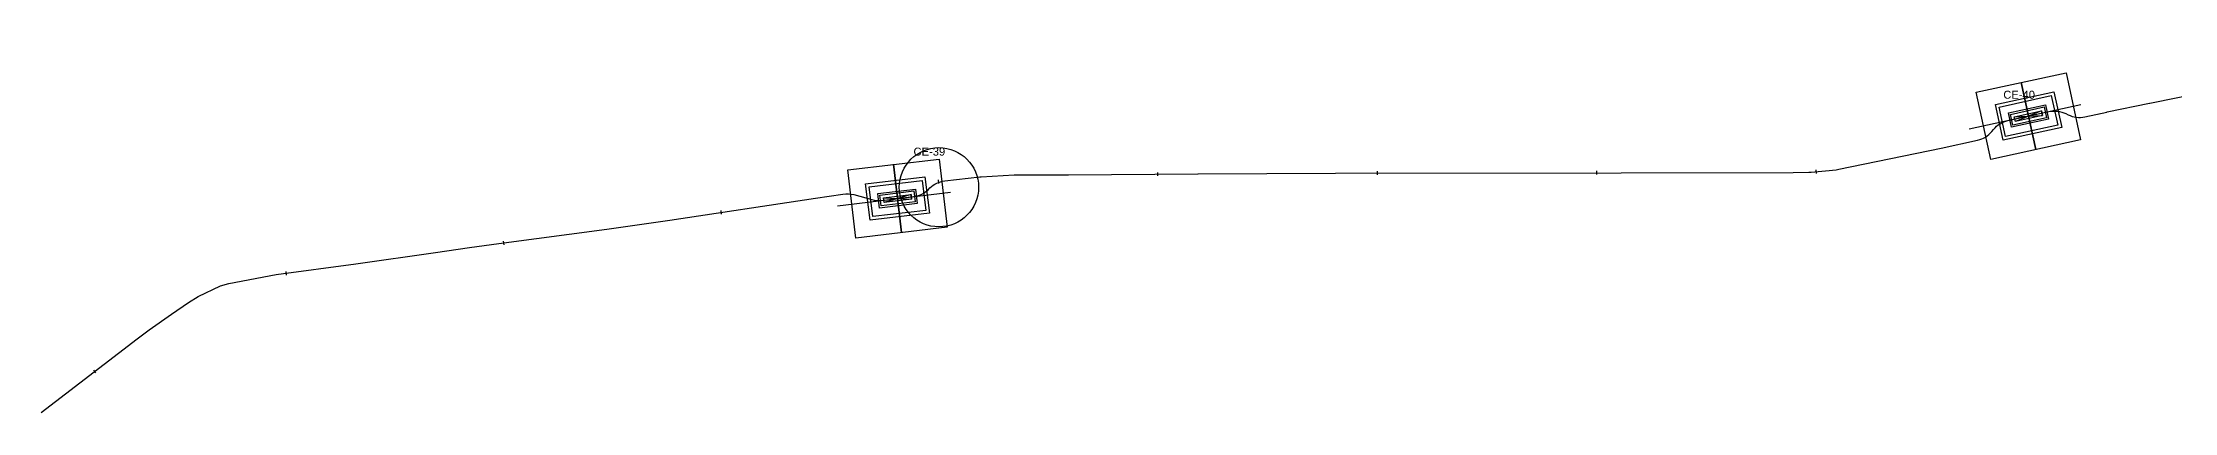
# Model space of a CAD drawing. Header units: metres. Extents: x 454908 to 510509, y 4717009 to 4730077.
# Drawn here: x 496199 to 497532, y 4725688 to 4725919 of the extents above; entities that cross this region are included whole.
import ezdxf

# ---------------------------------------------------------------- set-up
doc = ezdxf.new("R2010")
doc.units = ezdxf.units.M
doc.header["$LTSCALE"] = 0.01
doc.header["$MEASUREMENT"] = 0
doc.layers.get('0').update_dxf_attribs({"lineweight": 0})
for name, color, linetype in [('....pat directa', 5, 'Continuous'), ('10TRZ_LINEA_PK', 4, 'Continuous'), ('CE', 7, 'Continuous')]:
    doc.layers.add(name, color=color, linetype=linetype)
doc.layers.add('LEAR TRAMOS SUBTERRANEOS 2c', color=7, linetype='Continuous', lineweight=0)
doc.styles.get("Standard").update_dxf_attribs({"font": 'arial.ttf'})

# ---------------------------------------------------------------- blocks, each defined once
blk = doc.blocks.new('pkp')
at = {"layer": '10TRZ_LINEA_PK'}
blk.add_line((0, 1.125), (0, -1.125), dxfattribs=at)
blk = doc.blocks.new('lpkp')
at = {"layer": '10TRZ_LINEA_PK'}
blk.add_line((0, 1.125), (0, -1.125), dxfattribs=at)
blk = doc.blocks.new('A$Cf7c1e7a3')
at = {"color": 3}
for points in [[(17.8, 39.7), (43.2, 5.1)], [(17.8, 39.7), (43.2, 5.1)], [(43.2, 5.1), (17.8, 39.7)]]:
    blk.add_lwpolyline(points, dxfattribs=at)
at = {"layer": '10TRZ_LINEA_PK', "color": 5}
for points in [[(41, 56.6), (66.3, 22), (20, -11.9), (-5.3, 22.7)], [(38.8, 42.6), (52.4, 24.2), (22.2, 2.1), (8.7, 20.5)], [(37.4, 33), (42.7, 25.7), (23.7, 11.7), (18.3, 19.1)]]:
    blk.add_lwpolyline(points, close=True, dxfattribs=at)
at = {"layer": '10TRZ_LINEA_PK', "color": 41, "true_color": 0xf4ee51}
blk.add_lwpolyline([(0, 0), (57.5, 42.1)], dxfattribs=at)
at = {"layer": '10TRZ_LINEA_PK', "color": 1}
for points in [[(38.4, 39.8), (49.6, 24.6), (22.6, 4.9), (11.5, 20.1)], [(37.1, 31.5), (41.2, 25.9), (23.9, 13.3), (19.9, 18.8)], [(36.7, 28.7), (38.4, 26.3), (24.4, 16), (22.6, 18.4), (36.7, 28.7)]]:
    blk.add_lwpolyline(points, close=True, dxfattribs=at)
at = {"layer": '10TRZ_LINEA_PK', "color": 5}
blk.add_lwpolyline([(43.2, 5.1), (17.8, 39.7)], dxfattribs=at)
at = {"layer": '10TRZ_LINEA_PK', "color": 1}
blk.add_lwpolyline([(22.6, 18.4), (38.4, 26.3), (36.7, 28.7), (24.4, 16)], dxfattribs=at)

msp = doc.modelspace()

# ---------------------------------------------------------------- linework, layer by layer
at = {"layer": '....pat directa', "color": 7}
msp.add_lwpolyline([(496198.368, 4725687.936), (496246.683, 4725724.835), (496258.401, 4725733.83), (496265.873, 4725739.546), (496279.828, 4725749.18), (496290.437, 4725756.505), (496296.511, 4725760.212), (496310.529, 4725766.956), (496315.773, 4725768.451), (496345.358, 4725773.96), (496395.067, 4725780.594), (496444.826, 4725787.742), (496466.111, 4725790.942), (496484.342, 4725793.349), (496551.874, 4725802.386), (496591.338, 4725808.036), (496682.39, 4725821.613), (496699.508, 4725824.299, -0.10720255), (496706.28, 4725823.907), (496717.495, 4725820.785, 0.09783956), (496723.679, 4725820.311), (496743.53, 4725822.677, 0.16260892), (496752.699, 4725827.005), (496753.853, 4725828.109, -0.16360884), (496763.083, 4725832.444), (496784.962, 4725834.965, -0.01336158), (496785.813, 4725835.04), (496806.457, 4725836.306, -0.01549476), (496807.448, 4725836.336), (496840.318, 4725836.313, 0.00186085), (496840.437, 4725836.313), (496921.364, 4725836.859, -0.00022777), (496921.378, 4725836.859), (497007.258, 4725837.36, -0.0011403), (497007.331, 4725837.36), (497185.882, 4725837.586, 0.00023615), (497185.897, 4725837.586), (497293.232, 4725837.824, 0.00073286), (497293.279, 4725837.824), (497303.134, 4725837.875, 0.02361185), (497304.642, 4725837.954), (497320.169, 4725839.505, 0.02591088), (497321.807, 4725839.755), (497385.831, 4725852.946), (497408.565, 4725857.911, 0.16966953), (497417.557, 4725863.438), (497418.568, 4725864.679, -0.16966953), (497427.56, 4725870.206), (497453.152, 4725875.795, -0.17027418), (497463.664, 4725874.503), (497465.082, 4725873.801, 0.17027418), (497475.593, 4725872.509), (497487.532, 4725875.116), (497489.339, 4725875.511, -0.00213556), (497489.472, 4725875.539), (497516.022, 4725881.1, -0.00227597), (497516.165, 4725881.129), (497550.184, 4725887.932, 0.00507167)], format="xyb", dxfattribs=at)
at = {"layer": '....pat directa'}
msp.add_circle((496759.471, 4725828.556), 24.754, dxfattribs=at)
at = {"layer": 'LEAR TRAMOS SUBTERRANEOS 2c'}
msp.add_lwpolyline([(496198.368, 4725687.936), (496246.683, 4725724.835), (496258.401, 4725733.83), (496265.873, 4725739.546), (496290.437, 4725756.505), (496296.511, 4725760.212), (496310.529, 4725766.956), (496315.773, 4725768.451), (496345.358, 4725773.96), (496395.067, 4725780.594), (496444.826, 4725787.742), (496466.111, 4725790.942), (496484.342, 4725793.349), (496551.874, 4725802.386), (496591.338, 4725808.036), (496682.39, 4725821.613), (496699.508, 4725824.299, -0.10720255), (496706.28, 4725823.907), (496717.495, 4725820.785, 0.09783956), (496723.679, 4725820.311), (496743.53, 4725822.677, 0.16260892), (496752.699, 4725827.005), (496753.853, 4725828.109, -0.16360884), (496763.083, 4725832.444), (496784.962, 4725834.965, -0.01336158), (496785.813, 4725835.04), (496806.457, 4725836.306, -0.01549476), (496807.448, 4725836.336), (496840.318, 4725836.313, 0.00186085), (496840.437, 4725836.313), (496921.364, 4725836.859, -0.00022777), (496921.378, 4725836.859), (497007.258, 4725837.36, -0.0011403), (497007.331, 4725837.36), (497185.882, 4725837.586, 0.00023615), (497185.897, 4725837.586), (497293.232, 4725837.824, 0.00073286), (497293.279, 4725837.824), (497303.134, 4725837.875, 0.02361185), (497304.642, 4725837.954), (497320.169, 4725839.505, 0.02591088), (497321.807, 4725839.755), (497385.831, 4725852.946), (497408.565, 4725857.911, 0.16966953), (497417.557, 4725863.438), (497418.568, 4725864.679, -0.16966953), (497427.56, 4725870.206), (497453.152, 4725875.795, -0.17027418), (497463.664, 4725874.503), (497465.082, 4725873.801, 0.17027418), (497475.593, 4725872.509), (497489.339, 4725875.511, -0.00213556), (497489.472, 4725875.539), (497516.022, 4725881.1, -0.00227597), (497516.165, 4725881.129), (497550.184, 4725887.932, 0.00507167)], format="xyb", dxfattribs=at)

# ---------------------------------------------------------------- block references
at = {"layer": '10TRZ_LINEA_PK', "color": 1}
for p, rotation in [((497403.402, 4725864.931), 336.0940474572477), ((496696.035, 4725817.017), 330.5711155351396)]:
    msp.add_blockref('A$Cf7c1e7a3', p, dxfattribs=dict(at, rotation=rotation))
at = {"layer": '10TRZ_LINEA_PK'}
for name, p, rotation in [('pkp', (497442.094, 4725865.193), 12.31879922688924), ('lpkp', (496896.06, 4725836.688), 0.3861967610202436), ('lpkp', (497033.258, 4725837.393), 0.0726577575545187), ('lpkp', (497170.458, 4725837.567), 0.0726577576391034), ('lpkp', (497307.64, 4725838.253), 5.705170685195085), ('pkp', (496759.076, 4725831.982), 6.572642459473006), ('lpkp', (496623.238, 4725812.793), 8.480683152629325), ('lpkp', (496487.368, 4725793.754), 7.622285719900403), ('lpkp', (496351.49, 4725774.778), 7.601756718383098), ('lpkp', (496231.797, 4725713.408), 37.50976023270766)]:
    msp.add_blockref(name, p, dxfattribs=dict(at, rotation=rotation))

# ---------------------------------------------------------------- texts
at = {"layer": 'CE', "char_height": 5, "attachment_point": 1}
for s, insert in [('CE-40', (497424.63, 4725888.823)), ('CE-39', (496743.576, 4725853.283))]:
    msp.add_mtext_dynamic_manual_height_columns(s, width=18.40819, gutter_width=204.745, heights=[0], dxfattribs=dict(at, insert=insert))

doc.saveas('drawing.dxf')
